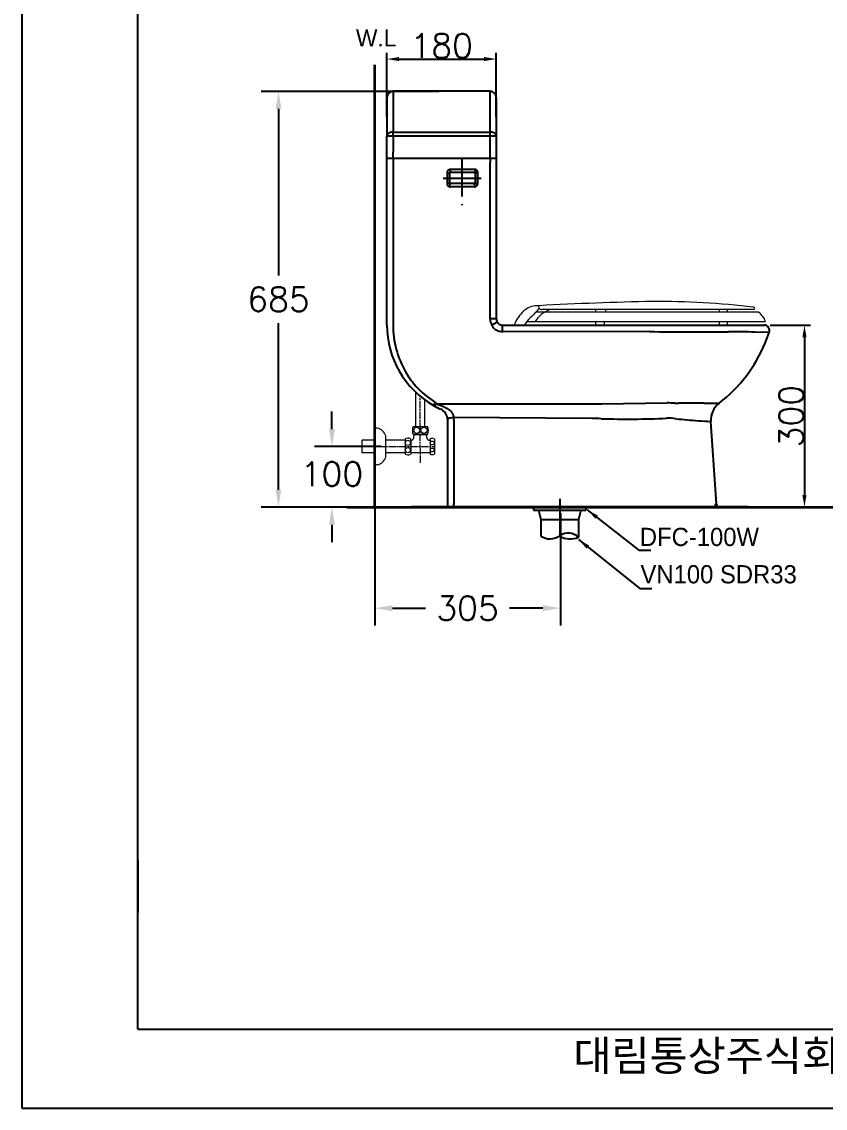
# Model space of a CAD drawing. Extents: x 60560 to 62985, y 58312 to 61742.
# Drawn here: x 60560 to 61883, y 58312 to 60101 of the extents above; entities that cross this region are included whole.
import ezdxf

# ---------------------------------------------------------------- set-up
doc = ezdxf.new("R2010")
doc.units = 0
doc.header["$MEASUREMENT"] = 0
doc.linetypes.add('AM_ISO08W050', pattern=[18, 12, -1.5, 3, -1.5])
doc.linetypes.add('CENTER', pattern=[50.8, 31.75, -6.35, 6.35, -6.35])
doc.layers.get('0').update_dxf_attribs({"linetype": 'CONTINUOUS'})
doc.layers.get('Defpoints').update_dxf_attribs({"linetype": 'CONTINUOUS'})
for name, color, linetype in [('001', 7, 'CONTINUOUS'), ('1', 7, 'CONTINUOUS'), ('______', 7, 'CONTINUOUS'), ('CENTER', 1, 'CONTINUOUS'), ('Dim', 4, 'CONTINUOUS'), ('FAUCET', 4, 'CONTINUOUS'), ('MAIN', 7, 'CONTINUOUS'), ('YA', 7, 'CONTINUOUS')]:
    doc.layers.add(name, color=color, linetype=linetype)
for name, color, linetype, lineweight in [('AM_2', 54, 'CONTINUOUS', 20), ('AM_4', 40, 'CONTINUOUS', 13), ('AM_6', 2, 'CONTINUOUS', 30), ('AM_7', 4, 'AM_ISO08W050', 0), ('OUTLINE', 11, 'CONTINUOUS', 40), ('Y', 202, 'CONTINUOUS', 35)]:
    doc.layers.add(name, color=color, linetype=linetype, lineweight=lineweight)
doc.styles.add('h', font='', dxfattribs={"height": 30})
doc.styles.get("Standard").update_dxf_attribs({"font": 'txt.shx', "bigfont": 'ghs.shx'})
doc.styles.add('스타일1', font='txt.shx', dxfattribs={"bigfont": 'ghs.shx'})
doc.styles.get('h').set_extended_font_data('Haansoft Batang')
doc.dimstyles.new('____________01', dxfattribs={"dimscale": 20, "dimtxt": 1, "dimasz": 1, "dimexe": 0.5, "dimexo": 0.5, "dimgap": 0.09, "dimtad": 1, "dimtoh": 1, "dimdec": 4, "dimzin": 1, "dimdsep": 46, "dimtxsty": 'Standard', "dimcen": 0.5, "dimadec": 0, "dimazin": 0, "dimtfac": 1, "dimtdec": 4, "dimtix": 1, "dimtmove": 2, "dimatfit": 3, "dimfxl": 0, "dimtolj": 1, "dimtzin": 0, "dimarcsym": 0})
doc.dimstyles.new('SERIM', dxfattribs={"dimscale": 10, "dimtxt": 3, "dimasz": 2, "dimexe": 1, "dimexo": 1.5, "dimgap": 1, "dimtad": 1, "dimtoh": 1, "dimdec": 0, "dimdsep": 46, "dimtxsty": 'h', "dimcen": -0.3, "dimclrt": 2, "dimadec": 0, "dimazin": 0, "dimtfac": 1, "dimtdec": 0, "dimtmove": 1, "dimatfit": 3, "dimfxl": 0, "dimtolj": 1, "dimtzin": 0, "dimarcsym": 0})
doc.dimstyles.get("Standard").update_dxf_attribs({"dimtxt": 0.18, "dimasz": 0.18, "dimexe": 0.18, "dimexo": 0.0625, "dimgap": 0.09, "dimtad": 0, "dimtih": 1, "dimtoh": 1, "dimdec": 4, "dimzin": 0, "dimdsep": 46, "dimtxsty": 'Standard', "dimcen": 0.09, "dimadec": 0, "dimazin": 0, "dimtfac": 1, "dimtdec": 4, "dimtofl": 0, "dimtmove": 0, "dimatfit": 0, "dimfxl": 0, "dimtolj": 1, "dimtzin": 0, "dimarcsym": 0})

# ---------------------------------------------------------------- blocks, each defined once
blk = doc.blocks.new('*U7')
at = {"layer": 'AM_4', "color": 0}
for p, q in [((-78.4, 20.8), (-445.4, 20.8)), ((-86.7, 25.4), (-435.2, 25.3)), ((-346.9, 25.2), (-346.9, 20.8)), ((-329.7, 20.8), (-329.7, 25.2)), ((-143.3, 25.2), (-143.3, 20.8)), ((-129.4, 20.8), (-129.4, 25.1)), ((-460.1, 5.5), (-67, 5.5)), ((-346.9, 5.5), (-346.9, -0.2)), ((-332.2, -0.2), (-332.2, 5.5)), ((-143.3, 5.5), (-143.3, -0.2)), ((-129.4, -0.2), (-129.4, 5.5))]:
    blk.add_line(p, q, dxfattribs=at)
for centre, major_axis, ratio, start_param, end_param in [((-146.1, -3328.5), (4265.9, 0), 0.789583, 1.595835, 1.639751), ((-262.6, -1372.2), (214.9, 1395.9), 0.954881, 0.029136, 0.152641), ((-408.1, -16), (75.4, 0), 0.789583, 2.380486, 2.78911), ((-442.4, 9.1), (28.6, 0), 0.789583, 1.488981, 2.35667), ((-577.9, 94.5), (-162.1, 0), 0.789583, 2.467979, 2.589366), ((-401.7, -9.4), (48.3, 0), 0.789583, 1.997263, 2.737907), ((-435.2, 29.6), (-5.45, 0), 0.789583, -0.489573, 1.570796), ((-86.8, 27.2), (-2.33, 0), 0.789583, 1.621472, 4.661713), ((-107.1, -2.8), (-41.5, 0), 0.789583, 3.40065, 3.947932), ((-385.7, -26), (100.8, 0), 0.789583, 2.748309, 2.811916), ((-423.4, -12.7), (-43.4, 0), 0.789583, -0.458827, -0.374462), ((-401.3, -22.8), (-68.8, 0), 0.789583, -0.760458, -0.483275)]:
    blk.add_ellipse(centre, major_axis=major_axis, ratio=ratio, start_param=start_param, end_param=end_param, dxfattribs=at)
blk = doc.blocks.new('*D15')
at = {"layer": 'Defpoints', "color": 0}
for p in [(61141.1, 59301.8), (61446.6, 59301.8), (61446.6, 59135.5)]:
    blk.add_point(p, dxfattribs=at)
at = {"layer": 'Dim', "color": 0, "lineweight": -2}
for p, q in [((61141.1, 59291.8), (61141.1, 59106.7)), ((61446.6, 59291.8), (61446.6, 59106.7)), ((61169.9, 59135.5), (61224.6, 59135.5)), ((61417.8, 59135.5), (61363, 59135.5))]:
    blk.add_line(p, q, dxfattribs=at)
at = {"layer": 'Dim', "color": 0}
for points in [[(61169.9, 59140.3), (61169.9, 59130.7), (61141.1, 59135.5)], [(61417.8, 59140.3), (61417.8, 59130.7), (61446.6, 59135.5)]]:
    blk.add_solid(points, dxfattribs=at)
at = {"layer": 'Dim', "color": 0, "insert": (61293.8, 59135.5), "char_height": 40, "attachment_point": 5}
blk.add_mtext('\\A1;305', dxfattribs=at)
blk = doc.blocks.new('*D17')
at = {"layer": 'Defpoints', "color": 0}
for p in [(61161.1, 59401.8), (61070.4, 59301.8), (61161.1, 59301.8)]:
    blk.add_point(p, dxfattribs=at)
at = {"layer": 'Dim', "color": 0, "lineweight": -2}
for p, q in [((61070.4, 59430.6), (61070.4, 59459.4)), ((61151.1, 59401.8), (61041.6, 59401.8)), ((61151.1, 59301.8), (61041.6, 59301.8)), ((61070.4, 59273), (61070.4, 59244.2))]:
    blk.add_line(p, q, dxfattribs=at)
at = {"layer": 'Dim', "color": 0}
for points in [[(61065.6, 59430.6), (61075.2, 59430.6), (61070.4, 59401.8)], [(61065.6, 59273), (61075.2, 59273), (61070.4, 59301.8)]]:
    blk.add_solid(points, dxfattribs=at)
at = {"layer": 'Dim', "color": 0, "insert": (61070.4, 59356.5), "char_height": 40, "attachment_point": 5}
blk.add_mtext('\\A1;100', dxfattribs=at)
blk = doc.blocks.new('*D19')
at = {"layer": 'Defpoints', "color": 0}
for p in [(61256.3, 59986.8), (60982.4, 59301.8), (61256.3, 59301.8)]:
    blk.add_point(p, dxfattribs=at)
at = {"layer": 'Dim', "color": 0, "lineweight": -2}
for p, q in [((61246.3, 59986.8), (60953.6, 59986.8)), ((60982.4, 59958), (60982.4, 59683.5)), ((60982.4, 59330.6), (60982.4, 59605.1)), ((61246.3, 59301.8), (60953.6, 59301.8))]:
    blk.add_line(p, q, dxfattribs=at)
at = {"layer": 'Dim', "color": 0}
for points in [[(60977.6, 59958), (60987.2, 59958), (60982.4, 59986.8)], [(60977.6, 59330.6), (60987.2, 59330.6), (60982.4, 59301.8)]]:
    blk.add_solid(points, dxfattribs=at)
at = {"layer": 'Dim', "color": 0, "insert": (60982.4, 59644.3), "char_height": 40, "attachment_point": 5}
blk.add_mtext('\\A1;685', dxfattribs=at)
blk = doc.blocks.new('*D8')
at = {"layer": '______', "color": 0, "lineweight": -2}
for p, q in [((61792.4, 59601.8), (61858.7, 59601.8)), ((61848.7, 59581.8), (61848.7, 59321.8)), ((61733.4, 59301.8), (61858.7, 59301.8))]:
    blk.add_line(p, q, dxfattribs=at)
at = {"layer": '______', "color": 0}
for points in [[(61845.3, 59581.8), (61852, 59581.8), (61848.7, 59601.8)], [(61845.3, 59321.8), (61852, 59321.8), (61848.7, 59301.8)]]:
    blk.add_solid(points, dxfattribs=at)
at = {"layer": 'Defpoints', "color": 0}
for p in [(61782.4, 59601.8), (61723.4, 59301.8), (61848.7, 59301.8)]:
    blk.add_point(p, dxfattribs=at)
at = {"layer": '______', "color": 0, "insert": (61826.9, 59451.8), "char_height": 40, "attachment_point": 5, "rotation": 90}
blk.add_mtext('\\A1;300', dxfattribs=at)
blk = doc.blocks.new('*D9')
at = {"layer": '______', "color": 0, "lineweight": -2}
for p, q in [((61161.1, 59945), (61161.1, 60050)), ((61341.1, 59945), (61341.1, 60050)), ((61181.1, 60040), (61321.1, 60040))]:
    blk.add_line(p, q, dxfattribs=at)
at = {"layer": '______', "color": 0}
for points in [[(61181.1, 60043.3), (61181.1, 60036.6), (61161.1, 60040)], [(61321.1, 60043.3), (61321.1, 60036.6), (61341.1, 60040)]]:
    blk.add_solid(points, dxfattribs=at)
at = {"layer": 'Defpoints', "color": 0}
for p in [(61341.1, 60040), (61161.1, 59935), (61341.1, 59935)]:
    blk.add_point(p, dxfattribs=at)
at = {"layer": '______', "color": 0, "insert": (61251.1, 60061.8), "char_height": 40, "attachment_point": 5}
blk.add_mtext('\\A1;180', dxfattribs=at)

msp = doc.modelspace()

# ---------------------------------------------------------------- linework, layer by layer
for p, q in [((61260.05623, 59853.90603), (61264.03594, 59851.74184)), ((61265.05623, 59858.0019), (61265.05623, 59853.13023)), ((61306.67109, 59858.01109), (61305.17237, 59853.13023)), ((61310.05644, 59854.79486), (61306.17304, 59851.59917)), ((61260.05623, 59833.53485), (61264.01951, 59836.64501)), ((61264.53837, 59829.57892), (61265.17237, 59834.73703)), ((61305.67878, 59829.56453), (61305.17237, 59834.73703)), ((61310.05644, 59833.44976), (61306.17304, 59835.93695))]:
    msp.add_line(p, q)
at = {"color": 0}
msp.add_line((61140.92162, 59309.60523), (61140.92162, 59291.15207), dxfattribs=at)
for centre, radius, start, end in [((61265.46408, 59851.73216), 1.42818, 101.78582206, 186.20455709), ((61304.24035, 59851.42854), 1.9402, 354.95475514, 61.29036802), ((61266.1748, 59836.64501), 2.15529, 172.07357269, 242.28315244), ((61304.61404, 59836.21986), 1.58446, 290.63273559, 10.28560185)]:
    msp.add_arc(centre, radius, start, end)
at = {"layer": '001', "color": 7}
msp.add_open_spline([(61141.10965, 59301.82173), (61145.96934, 59301.82173), (61150.82903, 59301.82173)], degree=2, dxfattribs=at)
at = {"layer": '1', "color": 7}
for p, q in [((61161.10977, 59976.82173), (61161.10977, 59913.10248)), ((61171.10977, 59986.82173), (61171.10977, 59919.71071)), ((61331.10977, 59986.82173), (61171.10977, 59986.82173)), ((61331.10977, 59919.71071), (61331.10977, 59986.82173)), ((61341.10977, 59976.82173), (61341.10977, 59913.10248)), ((61166.29334, 59918.89373), (61166.07217, 59918.81096)), ((61166.51682, 59918.97247), (61166.29334, 59918.89373)), ((61166.74235, 59919.04716), (61166.51682, 59918.97247)), ((61166.96969, 59919.11778), (61166.74235, 59919.04716)), ((61167.19859, 59919.18431), (61166.96969, 59919.11778)), ((61167.42882, 59919.24674), (61167.19859, 59919.18431)), ((61167.66013, 59919.30507), (61167.42882, 59919.24674)), ((61167.89228, 59919.35932), (61167.66013, 59919.30507)), ((61168.35819, 59919.45563), (61167.89228, 59919.35932)), ((61168.82472, 59919.53588), (61168.35819, 59919.45563)), ((61169.29014, 59919.60039), (61168.82472, 59919.53588)), ((61169.75281, 59919.64959), (61169.29014, 59919.60039)), ((61170.21122, 59919.68398), (61169.75281, 59919.64959)), ((61170.66397, 59919.70414), (61170.21122, 59919.68398)), ((61171.10977, 59919.71071), (61170.66397, 59919.70414)), ((61171.10977, 59913.10248), (61171.10977, 59919.71071)), ((61171.10977, 59919.71071), (61331.10977, 59919.71071)), ((61331.10977, 59913.10248), (61331.10977, 59919.71071)), ((61331.55557, 59919.70414), (61331.10977, 59919.71071)), ((61332.00831, 59919.68398), (61331.55557, 59919.70414)), ((61332.46672, 59919.64959), (61332.00831, 59919.68398)), ((61332.9294, 59919.60039), (61332.46672, 59919.64959)), ((61333.39482, 59919.53588), (61332.9294, 59919.60039)), ((61333.86135, 59919.45563), (61333.39482, 59919.53588)), ((61334.32725, 59919.35932), (61333.86135, 59919.45563)), ((61334.55941, 59919.30507), (61334.32725, 59919.35932)), ((61334.79071, 59919.24674), (61334.55941, 59919.30507)), ((61335.02094, 59919.18431), (61334.79071, 59919.24674)), ((61335.24984, 59919.11778), (61335.02094, 59919.18431)), ((61335.47718, 59919.04716), (61335.24984, 59919.11778)), ((61335.70271, 59918.97247), (61335.47718, 59919.04716)), ((61335.92619, 59918.89373), (61335.70271, 59918.97247)), ((61336.14737, 59918.81096), (61335.92619, 59918.89373)), ((61161.11223, 59913.24916), (61161.10977, 59913.10248)), ((61171.10977, 59913.10248), (61161.10977, 59913.10248)), ((61161.10977, 59876.82173), (61161.10977, 59913.10248)), ((61161.11971, 59913.39708), (61161.11223, 59913.24916)), ((61161.13233, 59913.54615), (61161.11971, 59913.39708)), ((61161.15022, 59913.69626), (61161.13233, 59913.54615)), ((61161.17349, 59913.84731), (61161.15022, 59913.69626)), ((61161.20226, 59913.99919), (61161.17349, 59913.84731)), ((61161.23664, 59914.15177), (61161.20226, 59913.99919)), ((61161.27671, 59914.30494), (61161.23664, 59914.15177)), ((61161.32259, 59914.45856), (61161.27671, 59914.30494)), ((61161.37434, 59914.6125), (61161.32259, 59914.45856)), ((61161.43205, 59914.76662), (61161.37434, 59914.6125)), ((61161.49578, 59914.92079), (61161.43205, 59914.76662)), ((61161.56559, 59915.07486), (61161.49578, 59914.92079)), ((61161.64152, 59915.22867), (61161.56559, 59915.07486)), ((61161.72361, 59915.38209), (61161.64152, 59915.22867)), ((61161.81188, 59915.53494), (61161.72361, 59915.38209)), ((61161.90636, 59915.68708), (61161.81188, 59915.53494)), ((61162.00703, 59915.83834), (61161.90636, 59915.68708)), ((61162.1139, 59915.98857), (61162.00703, 59915.83834)), ((61162.22693, 59916.13761), (61162.1139, 59915.98857)), ((61162.34609, 59916.28529), (61162.22693, 59916.13761)), ((61162.47133, 59916.43145), (61162.34609, 59916.28529)), ((61162.6026, 59916.57593), (61162.47133, 59916.43145)), ((61162.73981, 59916.71857), (61162.6026, 59916.57593)), ((61162.88289, 59916.85922), (61162.73981, 59916.71857)), ((61163.03173, 59916.99771), (61162.88289, 59916.85922)), ((61163.18622, 59917.1339), (61163.03173, 59916.99771)), ((61163.34624, 59917.26764), (61163.18622, 59917.1339)), ((61163.51165, 59917.39878), (61163.34624, 59917.26764)), ((61163.6823, 59917.52717), (61163.51165, 59917.39878)), ((61163.85804, 59917.65269), (61163.6823, 59917.52717)), ((61164.0387, 59917.77521), (61163.85804, 59917.65269)), ((61164.2241, 59917.89459), (61164.0387, 59917.77521)), ((61164.41404, 59918.01073), (61164.2241, 59917.89459)), ((61164.60834, 59918.1235), (61164.41404, 59918.01073)), ((61164.80679, 59918.2328), (61164.60834, 59918.1235)), ((61165.00916, 59918.33855), (61164.80679, 59918.2328)), ((61165.21526, 59918.44064), (61165.00916, 59918.33855)), ((61165.42483, 59918.539), (61165.21526, 59918.44064)), ((61165.63767, 59918.63354), (61165.42483, 59918.539)), ((61165.85353, 59918.72422), (61165.63767, 59918.63354)), ((61166.07217, 59918.81096), (61165.85353, 59918.72422)), ((61171.10977, 59913.10248), (61171.10977, 59886.82173)), ((61331.10977, 59913.10248), (61171.10977, 59913.10248)), ((61341.10977, 59913.10248), (61331.10977, 59913.10248)), ((61331.10977, 59886.82173), (61331.10977, 59913.10248)), ((61336.36601, 59918.72422), (61336.14737, 59918.81096)), ((61336.58187, 59918.63354), (61336.36601, 59918.72422)), ((61336.7947, 59918.539), (61336.58187, 59918.63354)), ((61337.00428, 59918.44064), (61336.7947, 59918.539)), ((61337.21037, 59918.33855), (61337.00428, 59918.44064)), ((61337.41275, 59918.2328), (61337.21037, 59918.33855)), ((61337.61119, 59918.1235), (61337.41275, 59918.2328)), ((61337.80549, 59918.01073), (61337.61119, 59918.1235)), ((61337.99544, 59917.89459), (61337.80549, 59918.01073)), ((61338.18084, 59917.77521), (61337.99544, 59917.89459)), ((61338.36149, 59917.65269), (61338.18084, 59917.77521)), ((61338.53724, 59917.52717), (61338.36149, 59917.65269)), ((61338.70789, 59917.39878), (61338.53724, 59917.52717)), ((61338.8733, 59917.26764), (61338.70789, 59917.39878)), ((61339.03332, 59917.1339), (61338.8733, 59917.26764)), ((61339.18781, 59916.99771), (61339.03332, 59917.1339)), ((61339.33665, 59916.85922), (61339.18781, 59916.99771)), ((61339.47972, 59916.71857), (61339.33665, 59916.85922)), ((61339.61694, 59916.57593), (61339.47972, 59916.71857)), ((61339.7482, 59916.43145), (61339.61694, 59916.57593)), ((61339.87345, 59916.28529), (61339.7482, 59916.43145)), ((61339.99261, 59916.13761), (61339.87345, 59916.28529)), ((61340.10564, 59915.98857), (61339.99261, 59916.13761)), ((61340.2125, 59915.83834), (61340.10564, 59915.98857)), ((61340.31318, 59915.68708), (61340.2125, 59915.83834)), ((61340.40765, 59915.53494), (61340.31318, 59915.68708)), ((61340.49593, 59915.38209), (61340.40765, 59915.53494)), ((61340.57802, 59915.22867), (61340.49593, 59915.38209)), ((61340.65395, 59915.07486), (61340.57802, 59915.22867)), ((61340.72376, 59914.92079), (61340.65395, 59915.07486)), ((61340.78749, 59914.76662), (61340.72376, 59914.92079)), ((61340.84519, 59914.6125), (61340.78749, 59914.76662)), ((61340.89695, 59914.45856), (61340.84519, 59914.6125)), ((61340.94282, 59914.30494), (61340.89695, 59914.45856)), ((61340.9829, 59914.15177), (61340.94282, 59914.30494)), ((61341.01727, 59913.99919), (61340.9829, 59914.15177)), ((61341.04604, 59913.84731), (61341.01727, 59913.99919)), ((61341.06932, 59913.69626), (61341.04604, 59913.84731)), ((61341.0872, 59913.54615), (61341.06932, 59913.69626)), ((61341.09983, 59913.39708), (61341.0872, 59913.54615)), ((61341.1073, 59913.24916), (61341.09983, 59913.39708)), ((61341.10977, 59913.10248), (61341.1073, 59913.24916)), ((61341.10977, 59913.10248), (61341.10977, 59876.82173)), ((61171.10977, 59876.82173), (61171.10977, 59886.82173)), ((61331.10977, 59876.82173), (61331.10977, 59886.82173)), ((61161.10977, 59876.82173), (61331.10271, 59876.82173)), ((61161.10977, 59601.79575), (61161.10977, 59876.82173)), ((61171.10977, 59876.82173), (61171.10648, 59876.82173)), ((61171.10648, 59876.82156), (61171.10648, 59869.82156)), ((61171.10648, 59869.82173), (61171.10648, 59601.82173)), ((61171.10747, 59869.82173), (61171.10648, 59869.82173)), ((61171.10977, 59876.82173), (61171.10747, 59869.82173)), ((61331.10271, 59876.82173), (61331.08624, 59869.82173)), ((61331.08624, 59611.82173), (61331.08624, 59869.82173)), ((61331.10271, 59876.82173), (61341.10977, 59876.82173)), ((61341.10977, 59876.82173), (61341.10977, 59611.82173)), ((61171.10648, 59601.82135), (61171.20325, 59596.72901)), ((61171.20325, 59596.72901), (61171.46117, 59591.67472)), ((61341.10977, 59611.82173), (61331.08624, 59611.82173)), ((61333.59538, 59601.51876), (61333.43093, 59601.82038)), ((61333.43094, 59601.82038), (61333.7434, 59601.86082)), ((61351.1215, 59590.81752), (61351.10977, 59601.82173)), ((61351.10977, 59601.82173), (61580.53013, 59601.82173)), ((61532.53013, 59601.82173), (61657.67752, 59601.82173)), ((61657.67752, 59601.82173), (61698.10741, 59601.82173)), ((61698.10741, 59601.82173), (61782.3889, 59601.82173)), ((61171.46117, 59591.67472), (61171.87901, 59586.65815)), ((61171.87901, 59586.65815), (61172.45552, 59581.67895)), ((61172.45552, 59581.67895), (61173.18948, 59576.73682)), ((61593.60253, 59591.11744), (61351.1215, 59590.81752)), ((61723.74496, 59590.88393), (61723.71387, 59590.75377)), ((61790.35741, 59589.58969), (61766.92242, 59590.20796)), ((61173.18948, 59576.73682), (61174.07964, 59571.8314)), ((61174.07964, 59571.8314), (61175.12475, 59566.96238)), ((61175.12475, 59566.96238), (61176.32359, 59562.12943)), ((61176.32359, 59562.12943), (61177.67849, 59557.33074)), ((61177.67849, 59557.33074), (61179.18636, 59552.57992)), ((61179.18636, 59552.57992), (61180.83782, 59547.89977)), ((61180.83782, 59547.89977), (61182.62349, 59543.31308)), ((61182.62349, 59543.31308), (61184.53717, 59538.82805)), ((61184.53717, 59538.82805), (61186.57792, 59534.43641)), ((61186.57792, 59534.43641), (61188.74429, 59530.13627)), ((61188.74429, 59530.13627), (61191.03479, 59525.92577)), ((61191.03479, 59525.92577), (61193.44861, 59521.80334)), ((61193.44861, 59521.80334), (61195.98627, 59517.76815)), ((61195.98627, 59517.76815), (61198.64833, 59513.81943)), ((61197.25483, 59515.75095), (61200.04182, 59511.88792)), ((61200.04182, 59511.88792), (61202.95058, 59508.11613)), ((61202.95058, 59508.11613), (61205.97133, 59504.44758)), ((61205.97133, 59504.44758), (61209.09473, 59500.89113)), ((61209.09473, 59500.89113), (61212.31147, 59497.45564)), ((61212.31147, 59497.45564), (61215.61789, 59494.14099)), ((61215.61789, 59494.14099), (61219.01801, 59490.94103)), ((61219.01801, 59490.94103), (61222.51406, 59487.85558)), ((61222.51406, 59487.85558), (61226.10826, 59484.88443)), ((61226.10826, 59484.88443), (61229.80282, 59482.0274)), ((61229.80282, 59482.0274), (61233.59995, 59479.2843)), ((61233.59995, 59479.2843), (61237.50187, 59476.65494)), ((61237.50187, 59476.65494), (61243.05676, 59472.13953)), ((61238.19243, 59471.39356), (61238.2757, 59471.43254)), ((61238.2757, 59471.43254), (61238.36003, 59471.47403)), ((61238.36003, 59471.47403), (61238.44541, 59471.51801)), ((61238.44541, 59471.51801), (61238.61919, 59471.61348)), ((61238.61919, 59471.61348), (61238.79678, 59471.7189)), ((61238.79678, 59471.7189), (61238.97791, 59471.83421)), ((61240.31955, 59472.90507), (61240.51777, 59473.0928)), ((61242.12746, 59471.35672), (61242.52548, 59471.76919)), ((61242.52548, 59471.76919), (61242.92168, 59472.2076)), ((61242.90431, 59472.20761), (61498.79562, 59472.1441)), ((61498.79562, 59472.1441), (61508.84148, 59472.07091)), ((61508.84148, 59472.07091), (61515.06029, 59472.07489)), ((61515.06027, 59472.07416), (61622.46713, 59473.53086)), ((61635.37697, 59473.01722), (61641.49313, 59473.0828)), ((61641.49313, 59473.0828), (61641.44637, 59473.02452)), ((61683.69996, 59473.22909), (61708.13554, 59473.09357)), ((61708.13554, 59473.09357), (61708.13445, 59473.09272)), ((61237.35429, 59471.12723), (61237.42423, 59471.1394)), ((61237.73757, 59469.34579), (61237.76014, 59469.33312)), ((61237.76014, 59469.33312), (61237.78305, 59469.32088)), ((61237.78305, 59469.32088), (61237.8063, 59469.30907)), ((61237.8063, 59469.30907), (61237.82989, 59469.29771)), ((61237.82989, 59469.29771), (61237.85382, 59469.28679)), ((61237.85382, 59469.28679), (61237.87809, 59469.27632)), ((61237.87809, 59469.27632), (61237.90269, 59469.26632)), ((61237.90269, 59469.26632), (61237.92764, 59469.25677)), ((61237.92764, 59469.25677), (61237.95294, 59469.24769)), ((61237.95294, 59469.24769), (61237.97857, 59469.23908)), ((61237.97857, 59469.23908), (61238.00455, 59469.23095)), ((61238.00455, 59469.23095), (61238.03087, 59469.2233)), ((61238.03087, 59469.2233), (61238.05753, 59469.21614)), ((61238.05753, 59469.21614), (61238.08454, 59469.20947)), ((61238.08454, 59469.20947), (61238.11189, 59469.20329)), ((61238.11189, 59469.20329), (61238.13958, 59469.19761)), ((61238.13958, 59469.19761), (61238.16762, 59469.19244)), ((61238.16762, 59469.19244), (61238.196, 59469.18778)), ((61238.196, 59469.18778), (61238.22473, 59469.18363)), ((61238.22473, 59469.18363), (61238.2538, 59469.18)), ((61238.2538, 59469.18), (61238.28321, 59469.17689)), ((61238.28321, 59469.17689), (61238.31296, 59469.17431)), ((61238.31296, 59469.17431), (61238.34306, 59469.17225)), ((61238.34306, 59469.17225), (61238.3735, 59469.17074)), ((61238.3735, 59469.17074), (61238.40428, 59469.16976)), ((61238.40428, 59469.16976), (61238.4354, 59469.16933)), ((61238.4354, 59469.16933), (61238.49866, 59469.17011)), ((61238.49866, 59469.17011), (61238.56328, 59469.17311)), ((61238.56328, 59469.17311), (61238.62924, 59469.17836)), ((61238.62924, 59469.17836), (61238.69654, 59469.18588)), ((61238.69654, 59469.18588), (61238.76516, 59469.19571)), ((61238.8351, 59469.20787), (61238.90634, 59469.22239)), ((61238.90634, 59469.22239), (61238.97887, 59469.23928)), ((61238.97887, 59469.23928), (61239.05267, 59469.25856)), ((61239.05267, 59469.25856), (61239.12772, 59469.28027)), ((61239.12772, 59469.28027), (61239.20401, 59469.3044)), ((61239.20401, 59469.3044), (61239.28152, 59469.33098)), ((61239.28152, 59469.33098), (61239.36023, 59469.36003)), ((61239.36023, 59469.36003), (61239.44011, 59469.39155)), ((61239.44011, 59469.39155), (61239.52115, 59469.42555)), ((61239.52115, 59469.42555), (61239.60331, 59469.46204)), ((61240.38878, 59469.90269), (61240.57318, 59470.02779)), ((61240.57318, 59470.02779), (61240.76053, 59470.16254)), ((61240.76053, 59470.16254), (61240.95053, 59470.30675)), ((61240.95053, 59470.30675), (61241.14286, 59470.46022)), ((61241.14286, 59470.46022), (61241.33718, 59470.6227)), ((61241.33718, 59470.6227), (61241.53315, 59470.79391)), ((61241.53315, 59470.79391), (61241.73042, 59470.97355)), ((61241.92865, 59471.16127), (61242.12746, 59471.35672)), ((61253.97805, 59467.73521), (61254.75026, 59467.44528)), ((61254.75026, 59467.44528), (61255.51205, 59467.13838)), ((61255.51205, 59467.13838), (61256.26344, 59466.81426)), ((61256.26344, 59466.81426), (61257.00442, 59466.4727)), ((61257.00442, 59466.4727), (61257.735, 59466.11345)), ((61257.735, 59466.11345), (61258.45519, 59465.73627)), ((61258.45519, 59465.73627), (61259.16499, 59465.34092)), ((61259.16499, 59465.34092), (61259.8644, 59464.92717)), ((61259.8644, 59464.92717), (61260.55385, 59464.49405)), ((61260.55385, 59464.49405), (61261.23283, 59464.04103)), ((61261.23283, 59464.04103), (61261.89999, 59463.56848)), ((61261.89999, 59463.56848), (61262.55397, 59463.07675)), ((61262.55397, 59463.07675), (61263.19339, 59462.56623)), ((61263.19339, 59462.56623), (61263.81691, 59462.03727)), ((61263.81691, 59462.03727), (61264.42316, 59461.49026)), ((61264.42316, 59461.49026), (61265.01078, 59460.92556)), ((61265.01078, 59460.92556), (61265.58019, 59460.34198)), ((61265.58019, 59460.34198), (61266.13183, 59459.73817)), ((61266.13183, 59459.73817), (61266.66436, 59459.11423)), ((61266.66436, 59459.11423), (61266.92303, 59458.79474)), ((61266.92303, 59458.79474), (61267.17643, 59458.47025)), ((61267.17643, 59458.47025), (61267.42437, 59458.14077)), ((61267.42437, 59458.14077), (61267.66669, 59457.80632)), ((61267.66669, 59457.80632), (61267.90323, 59457.46691)), ((61267.90323, 59457.46691), (61268.13382, 59457.12255)), ((61268.13382, 59457.12255), (61268.35828, 59456.77325)), ((61268.35828, 59456.77325), (61268.57645, 59456.41903)), ((61268.57645, 59456.41903), (61268.78817, 59456.0599)), ((61268.78817, 59456.0599), (61268.99326, 59455.69586)), ((61268.99326, 59455.69586), (61269.19131, 59455.32728)), ((61269.19131, 59455.32728), (61269.38193, 59454.9546)), ((61269.38193, 59454.9546), (61269.56496, 59454.57794)), ((61269.56496, 59454.57794), (61269.74026, 59454.19741)), ((61269.74026, 59454.19741), (61269.90769, 59453.81314)), ((61269.90769, 59453.81314), (61270.0671, 59453.42525)), ((61260.96309, 59447.51757), (61260.96208, 59447.51053)), ((61260.96208, 59447.51053), (61260.9623, 59447.50368)), ((61261.10977, 59445.07944), (61260.9623, 59447.50368)), ((61260.96533, 59447.52478), (61260.96309, 59447.51757)), ((61260.96884, 59447.53218), (61260.96533, 59447.52478)), ((61260.97361, 59447.53976), (61260.96884, 59447.53218)), ((61260.97968, 59447.54753), (61260.97361, 59447.53976)), ((61260.98705, 59447.55548), (61260.97968, 59447.54753)), ((61260.99573, 59447.56361), (61260.98705, 59447.55548)), ((61261.00576, 59447.57193), (61260.99573, 59447.56361)), ((61261.01713, 59447.58043), (61261.00576, 59447.57193)), ((61261.02986, 59447.58912), (61261.01713, 59447.58043)), ((61261.04397, 59447.59799), (61261.02986, 59447.58912)), ((61261.05946, 59447.60705), (61261.04397, 59447.59799)), ((61261.07636, 59447.6163), (61261.05946, 59447.60705)), ((61261.09467, 59447.62573), (61261.07636, 59447.6163)), ((61261.11441, 59447.63535), (61261.09467, 59447.62573)), ((61261.10977, 59301.82173), (61261.10977, 59445.07944)), ((61261.13558, 59447.64516), (61261.11441, 59447.63535)), ((61261.15821, 59447.65515), (61261.13558, 59447.64516)), ((61261.20783, 59447.67569), (61261.15821, 59447.65515)), ((61261.26337, 59447.69697), (61261.20783, 59447.67569)), ((61261.32489, 59447.71898), (61261.26337, 59447.69697)), ((61261.46607, 59447.76518), (61261.32489, 59447.71898)), ((61261.63171, 59447.81421), (61261.46607, 59447.76518)), ((61261.82199, 59447.86598), (61261.63171, 59447.81421)), ((61262.03688, 59447.92037), (61261.82199, 59447.86598)), ((61262.5394, 59448.03638), (61262.03688, 59447.92037)), ((61263.81676, 59448.29175), (61262.5394, 59448.03638)), ((61265.39422, 59448.56511), (61263.81676, 59448.29175)), ((61267.16523, 59448.83905), (61265.39422, 59448.56511)), ((61271.18784, 59449.37345), (61267.16523, 59448.83905)), ((61270.0671, 59453.42525), (61270.21834, 59453.03385)), ((61270.21834, 59453.03385), (61270.36127, 59452.63907)), ((61270.36127, 59452.63907), (61270.49573, 59452.24102)), ((61270.49573, 59452.24102), (61270.62159, 59451.83984)), ((61270.62159, 59451.83984), (61270.7387, 59451.43563)), ((61270.7387, 59451.43563), (61270.84691, 59451.02852)), ((61270.84691, 59451.02852), (61270.94607, 59450.61862)), ((61270.94607, 59450.61862), (61271.03605, 59450.20607)), ((61271.03605, 59450.20607), (61271.11668, 59449.79097)), ((61271.11668, 59449.79097), (61271.18784, 59449.37345)), ((61498.40852, 59447.88499), (61271.18784, 59449.37345)), ((61271.40963, 59445.73708), (61271.43148, 59309.28249)), ((61694.58767, 59443.01163), (61694.58757, 59443.01313)), ((61703.76392, 59307.54436), (61694.58767, 59443.01163)), ((61504.3404, 59301.82173), (61261.10977, 59301.82173)), ((61615.18789, 59301.82173), (61504.3404, 59301.82173))]:
    msp.add_line(p, q, dxfattribs=at)
for centre, radius, start, end in [((61171.10977, 59976.82173), 10, 90, 180), ((61331.10977, 59976.82173), 10, 0, 90), ((61313.90977, 59601.79575), 152.8, 180, 240.09106776), ((61351.05761, 59611.8144), 19.97136, 179.97896959, 209.89372257), ((61351.33699, 59610.87289), 20.05653, 207.80012041, 269.38439322), ((61287.96157, 59689.23609), 98.64286, 297.65309301, 303.47670672), ((61351.13826, 59611.82913), 10.0285, 180.04226915, 209.06625709), ((61351.18089, 59611.94273), 10.12125, 209.51112657, 269.59739967), ((61782.06635, 59592.88778), 8.93978, 338.3686922, 87.93230948), ((61672.89918, 64685.99784), 5095.49745, 269.10832126, 270.57138988), ((61700.43853, 56579.16902), 3011.80509, 88.73570209, 89.55662039), ((61582.35166, 59656.24266), 218.40335, 337.28168727, 342.22898312), ((61790.36426, 59589.61105), 0.02243, 252.21523282, 303.21900662), ((61560.40398, 59664.65011), 241.90603, 307.64000098, 337.45428463), ((61309.47514, 59621.09274), 163.09034, 245.9092046, 250.10579846), ((61623.51547, 59337.3842), 136.1507, 85.00203135, 90.44117218), ((61672.83917, 57278.57776), 2194.67129, 89.71679392, 90.81959256), ((61729.50689, 59445.37693), 34.99924, 127.63684882, 183.87262495), ((61313.95406, 59601.88115), 152.89611, 240.09263794, 245.08197464), ((61241.10977, 59445.07944), 20, 6.96203825, 65.08354483), ((61241.38068, 59445.73048), 30.02896, 0.01259776, 6.96802174), ((61488.22457, 58554.19516), 893.74785, 88.34268461, 89.34712023), ((61556.40163, 60838.90225), 1391.97683, 268.25743054, 272.67738687), ((61622.61483, 59337.55117), 110.90014, 82.59766305, 90.61527245), ((61768.37198, 60736.32586), 1295.48698, 264.17545615, 265.82010196), ((61733.45262, 60242.07557), 800.00705, 265.734261, 267.21542449), ((61211.48464, 59307.35816), 59.97772, 354.70359762, 1.83859475)]:
    msp.add_arc(centre, radius, start, end, dxfattribs=at)
at = {"layer": 'AM_2', "color": 0}
msp.add_line((61346.10965, 59301.82173), (61316.10965, 59301.83168), dxfattribs=at)
at = {"layer": 'AM_4', "color": 0}
for p, q in [((61208.60965, 59434.57173), (61208.60965, 59491.0721)), ((61223.60965, 59434.57173), (61223.60965, 59478.5329)), ((61145.10965, 59431.82173), (61141.10965, 59431.82173)), ((61159.10965, 59384.20834), (61159.10965, 59419.43512)), ((61204.10965, 59434.57173), (61228.10965, 59434.57173)), ((61204.10965, 59421.57173), (61228.10965, 59421.57173)), ((61228.10965, 59421.57173), (61204.10965, 59421.57173)), ((61205.276, 59416.29192), (61206.10965, 59421.57173)), ((61226.94331, 59416.29192), (61226.10965, 59421.57173)), ((61141.10965, 59412.07173), (61119.98625, 59412.07173)), ((61119.98625, 59391.57173), (61119.98625, 59412.07173)), ((61191.10965, 59412.07173), (61159.10965, 59412.07173)), ((61191.10965, 59414.32173), (61191.10965, 59389.32173)), ((61200.10965, 59412.07173), (61200.10965, 59414.32173)), ((61200.10965, 59412.07173), (61200.33718, 59412.07173)), ((61200.10965, 59412.07173), (61200.10965, 59389.32173)), ((61232.10965, 59412.07173), (61232.10965, 59414.32173)), ((61232.10965, 59412.07173), (61232.10965, 59389.32173)), ((61239.10965, 59414.32173), (61239.10965, 59389.32173)), ((61141.10965, 59391.57173), (61119.98625, 59391.57173)), ((61191.10965, 59391.57173), (61159.10965, 59391.57173)), ((61232.10965, 59391.57173), (61200.10965, 59391.57173)), ((61145.10965, 59371.82173), (61141.10965, 59371.82173)), ((61516.58062, 59301.99539), (61384.58062, 59301.99539))]:
    msp.add_line(p, q, dxfattribs=at)
for centre, radius in [((61210.22144, 59428.37731), 5), ((61221.99786, 59428.37731), 5), ((61195.5265, 59407.74935), 4.3), ((61195.5265, 59395.89411), 4.3), ((61235.55637, 59407.53423), 3.2), ((61235.55637, 59396.10923), 3.2)]:
    msp.add_circle(centre, radius, dxfattribs=at)
for centre, radius, start, end in [((61142.2106, 59414.44), 17.62183, 16.466944, 80.5309696), ((61220.17853, 59428.05463), 17.2774, 157.68149723, 202.31850277), ((61212.04077, 59428.05463), 17.2774, 337.68149723, 22.31850277), ((61195.87945, 59405.10228), 10.38023, 66.33472473, 117.3553327), ((61200.33718, 59417.07173), 5, 270, 351.02737339), ((61231.88212, 59417.07173), 5, 188.97262661, 270), ((61235.55637, 59407.96176), 7.29637, 61.83987161, 118.16012839), ((61142.2106, 59389.20346), 17.62183, 279.4690304, 343.533056), ((61195.87945, 59398.54118), 10.38023, 242.6446673, 293.66527527), ((61235.55637, 59395.6817), 7.29637, 241.83987161, 298.16012839)]:
    msp.add_arc(centre, radius, start, end, dxfattribs=at)
at = {"layer": 'AM_7', "color": 0}
for p, q in [((61216.10965, 59375.14326), (61215.52235, 59484.88656)), ((61109.41522, 59401.82173), (61239.10965, 59401.82173))]:
    msp.add_line(p, q, dxfattribs=at)
at = {"layer": 'CENTER', "color": 0, "linetype": 'CENTER', "ltscale": 2}
for p, q in [((61284.28577, 59877.36309), (61284.28577, 59799.51896)), ((61253.38889, 59843.98261), (61315.97306, 59844.036))]:
    msp.add_line(p, q, dxfattribs=at)
at = {"layer": 'Dim', "color": 0}
msp.add_line((61446.58086, 59253.86377), (61446.58086, 59315.86377), dxfattribs=at)
at = {"layer": 'FAUCET', "color": 0}
for p, q in [((61260.05623, 59853.90603), (61260.05623, 59833.53485)), ((61264.03594, 59851.74184), (61264.04027, 59836.3466)), ((61305.05623, 59858.0019), (61265.05623, 59858.0019)), ((61305.17237, 59853.13023), (61265.17237, 59853.13023)), ((61306.17304, 59851.59917), (61306.17304, 59835.93695)), ((61310.05644, 59854.79486), (61310.05644, 59833.44976)), ((61305.05623, 59829.6087), (61265.05623, 59829.6087)), ((61305.17237, 59834.73703), (61265.17237, 59834.73703))]:
    msp.add_line(p, q, dxfattribs=at)
for centre, radius, start, end in [((61264.54248, 59853.52926), 4.50205, 83.44747153, 175.19939205), ((61305.88763, 59853.79664), 4.28665, 13.46594091, 101.18354247), ((61264.53837, 59834.09606), 4.51714, 187.13688056, 276.58304677), ((61305.67878, 59833.97339), 4.40886, 261.88235451, 353.17902687)]:
    msp.add_arc(centre, radius, start, end, dxfattribs=at)
at = {"layer": 'MAIN', "color": 7}
for p, q in [((61402.39834, 59301.78956), (61402.39834, 59296.78956)), ((61402.39834, 59296.78956), (61488.39834, 59296.78956)), ((61410.39834, 59296.78956), (61414.39834, 59281.78956)), ((61480.39834, 59296.78956), (61476.39834, 59281.78956)), ((61488.39834, 59301.78956), (61488.39834, 59296.78956)), ((61414.39834, 59281.78956), (61476.39834, 59281.78956)), ((61414.39834, 59281.78956), (61414.39834, 59254.27792)), ((61476.39834, 59281.78956), (61476.39834, 59252.50207))]:
    msp.add_line(p, q, dxfattribs=at)
for centre, radius, start, end in [((61459.63652, 59234.81535), 24.36758, 46.537948, 123.882183), ((61429.66165, 59277.91439), 28.1363, 237.147553, 305.628753), ((61462.78551, 59281.55997), 32.08848, 237.190271, 295.101807)]:
    msp.add_arc(centre, radius, start, end, dxfattribs=at)
at = {"layer": 'OUTLINE', "color": 0}
msp.add_line((61755.85341, 59301.82173), (61201.32694, 59301.82173), dxfattribs=at)
msp.add_arc((61697.90751, 59307.61469), 5.85683, 278.46986318, 359.31200428, dxfattribs=at)
at = {"layer": 'Y', "color": 0}
for p, q in [((61141.10965, 59301.82173), (61141.10965, 60030.47741)), ((61094.88824, 59301.82173), (62018.35788, 59301.82173))]:
    msp.add_line(p, q, dxfattribs=at)
at = {"layer": 'YA', "color": 7}
for p, q in [((60750.88945, 58442.25189), (60750.88945, 60552.06669)), ((60750.88945, 58720.76949), (60750.88945, 58634.25189)), ((60750.88945, 58442.25189), (62826.88945, 58442.25189))]:
    msp.add_line(p, q, dxfattribs=at)
at = {"layer": 'YA', "color": 0}
msp.add_lwpolyline([(60559.5232, 58311.77319), (62985.0232, 58311.77319), (62985.0232, 61742.12319), (60559.5232, 61742.12319)], close=True, dxfattribs=at)

# ---------------------------------------------------------------- block references
at = {"layer": 'AM_6', "color": 0}
msp.add_blockref('*U7', (61851.47694, 59601.99964), dxfattribs=at)

# ---------------------------------------------------------------- texts
at = {"layer": 'AM_6', "color": 0, "insert": (61109.97675, 60088.66664), "char_height": 28, "width": 60.3460816, "attachment_point": 1, "style": 'h'}
msp.add_mtext('W.L', dxfattribs=at)
at = {"layer": 'AM_6', "color": 0, "char_height": 30, "attachment_point": 4}
for s, insert in [('{\\fGulim|b0|i0|c129|p50;DFC-100W}', (61577.55164, 59252.66157)), ('{\\fGulim|b0|i0|c129|p50;VN100 SDR33}', (61578.62409, 59191.14872))]:
    msp.add_mtext(s, dxfattribs=dict(at, insert=insert))
at = {"layer": 'Dim', "color": 0, "insert": (61340.84083, 58423.44095), "char_height": 50, "width": 1090, "attachment_point": 1, "style": '스타일1'}
msp.add_mtext('{\\fGulim|b0|i0|c129|p50;       대림통상주식회사\\P}', dxfattribs=at)

# ---------------------------------------------------------------- dimensions: what is measured, and where the dimension line sits
at = {"layer": '______', "color": 0}
dim = msp.add_linear_dim(base=(61341.10977, 60039.96211), p1=(61161.10977, 59934.96211), p2=(61341.10977, 59934.96211), text='180', dimstyle='____________01', override={"dimtxt": 2, "dimtmove": 1}, dxfattribs=at)
dim.commit()
dim.dimension.update_dxf_attribs({"geometry": '*D9', "text_midpoint": (61251.10977, 60061.76211)})
dim = msp.add_linear_dim(base=(61848.67752, 59301.82173), p1=(61782.3889, 59601.82173), p2=(61723.3889, 59301.82173), angle=90, text='300', dimstyle='____________01', override={"dimtxt": 2, "dimtmove": 1}, dxfattribs=at)
dim.commit()
dim.dimension.update_dxf_attribs({"geometry": '*D8', "text_midpoint": (61826.87752, 59451.82173)})
at = {"layer": 'Dim', "color": 0}
dim = msp.add_linear_dim(base=(60982.3889, 59301.82173), p1=(61256.31373, 59986.82173), p2=(61256.31373, 59301.82173), angle=90, dimstyle='Standard', override={"dimscale": 160, "dimtxt": 0.25, "dimgap": 0.12, "dimdec": 0, "dimtxsty": 'Standard', "dimatfit": 3}, dxfattribs=at)
dim.commit()
dim.dimension.update_dxf_attribs({"geometry": '*D19', "text_midpoint": (60982.3889, 59644.32173)})
dim = msp.add_linear_dim(base=(61070.3889, 59301.82173), p1=(61161.10977, 59401.82173), p2=(61161.10977, 59301.82173), angle=90, dimstyle='Standard', override={"dimscale": 160, "dimtxt": 0.25, "dimgap": 0.12, "dimdec": 0, "dimtxsty": 'Standard', "dimatfit": 3}, dxfattribs=at)
dim.commit()
dim.dimension.update_dxf_attribs({"geometry": '*D17', "text_midpoint": (61070.3889, 59356.51896), "dimtype": 160})
dim = msp.add_linear_dim(base=(61446.58086, 59135.51896), p1=(61141.10965, 59301.82173), p2=(61446.58086, 59301.82173), dimstyle='Standard', override={"dimscale": 160, "dimtxt": 0.25, "dimgap": 0.12, "dimdec": 0, "dimtxsty": 'Standard', "dimatfit": 3}, dxfattribs=at)
dim.commit()
dim.dimension.update_dxf_attribs({"geometry": '*D15', "text_midpoint": (61293.84525, 59135.51896), "dimtype": 160})

# ---------------------------------------------------------------- leaders
for points in [[(61490.83962, 59297.62361), (61575.83964, 59230.96594), (61595.83964, 59230.96594)], [(61476.38891, 59248.65651), (61577.47935, 59168.01896), (61597.47935, 59168.01896)]]:
    msp.add_leader(points, dimstyle='SERIM', override={"dimse1": 1}, dxfattribs=at)

doc.saveas('drawing.dxf')
